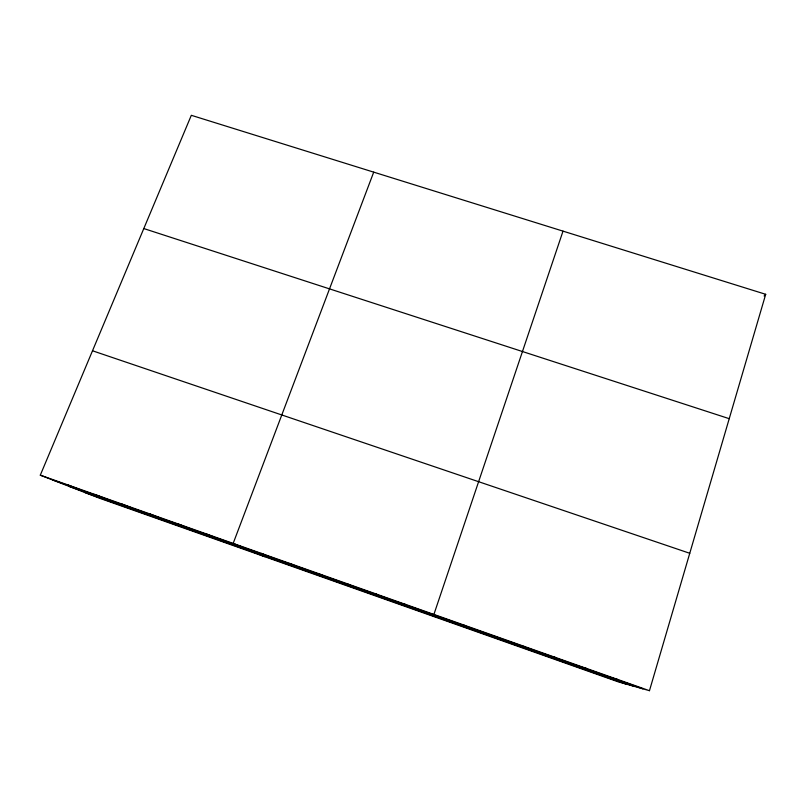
<?xml version="1.0" encoding="UTF-8"?>
<svg xmlns="http://www.w3.org/2000/svg" width="806" height="806" viewBox="0 0 806 806"><rect width="100%" height="100%" fill="white"/><g stroke="black" fill="none" stroke-linecap="round" stroke-linejoin="round"><path stroke-width="1.21" d="M649.465 690.692L765.7 294.301L191.324 115.308L40.3 475.167L99.178 498.098L618.172 681.826L649.465 690.692L40.3 475.167M563.011 231.141L433.9 614.424L435.603 617.195M373.712 172.152L233.166 543.405L264.529 556.634M764.108 295.983L765.7 294.301M463.541 625.365L464.135 625.124M493 635.793L494.562 635.884M522.641 646.271L525.169 646.714M552.442 656.819L555.959 657.605M582.426 667.428L586.939 668.567M612.59 678.098L618.101 679.589M143.8 228.561L729.229 418.677M92.509 350.781L689.755 553.289M52.511 479.923L642.926 688.838M69.245 486.441L634.01 686.309M85.063 492.597L625.627 683.941M67.392 484.759L78.817 489.232M94.634 494.39L105.264 498.592M122.028 504.082L131.852 508.002M149.573 513.835L158.591 517.462M177.28 523.638L185.471 526.973M205.147 533.491L212.502 536.534M261.356 553.379L267.018 555.828M289.697 563.404L294.502 565.55M318.209 573.489L322.148 575.333M346.882 583.635L349.935 585.166M375.717 593.841L377.883 595.06M404.723 604.097L405.992 605.004"/></g></svg>
